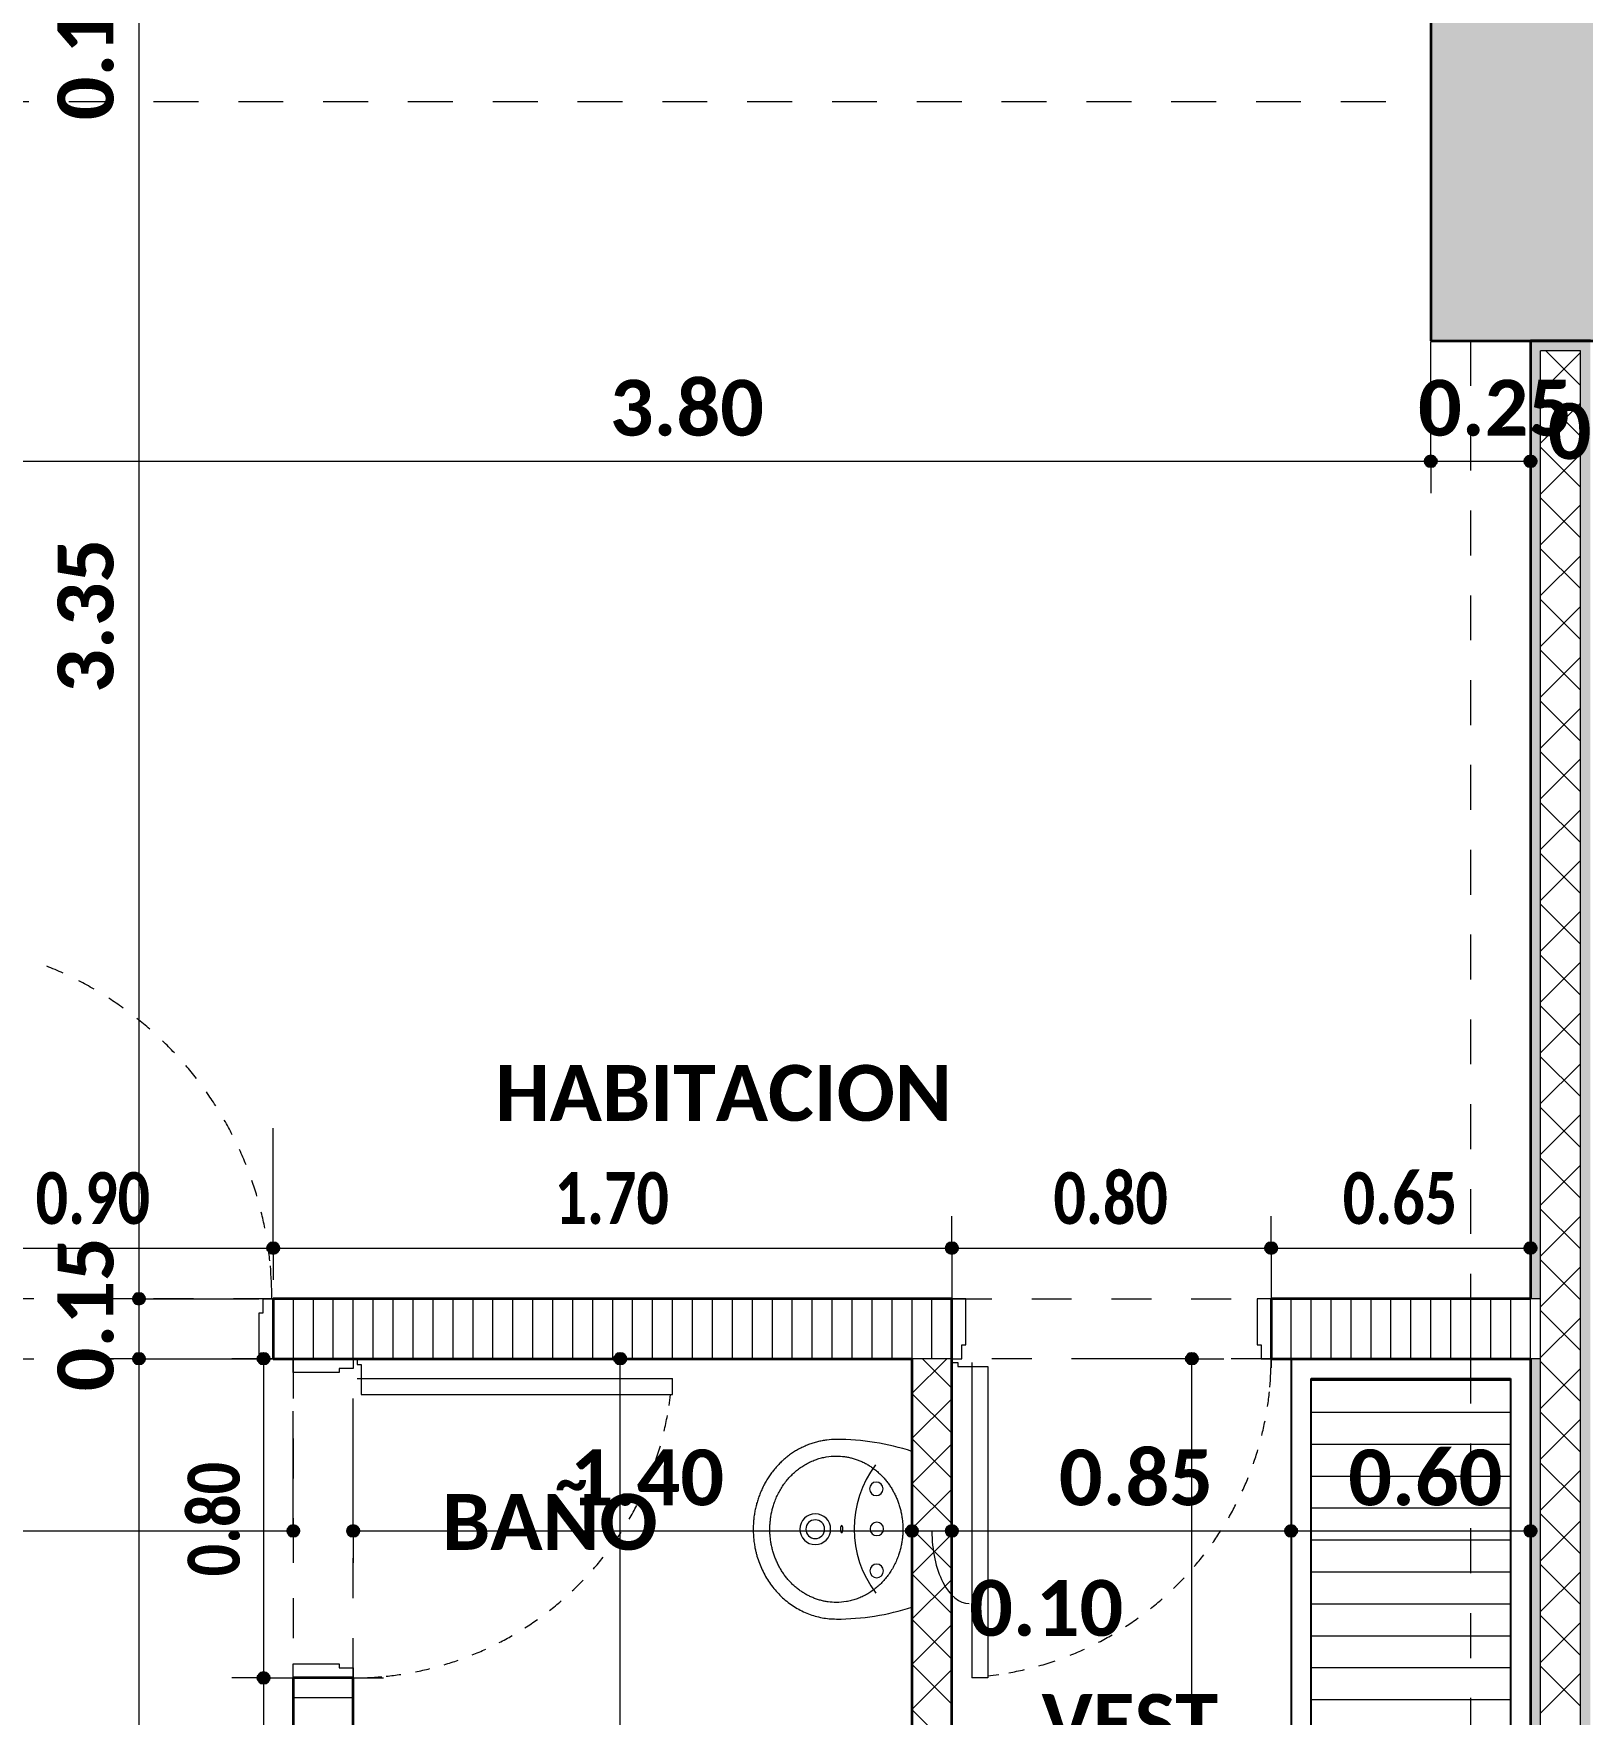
# Model space of a CAD drawing. Header units: metres. Extents: x -144 to 1000, y -717 to 29.
# Drawn here: x 506.879 to 510.76, y -552.716 to -548.505 of the extents above; entities that cross this region are included whole.
import ezdxf

# ---------------------------------------------------------------- set-up
doc = ezdxf.new("R2010")
doc.units = ezdxf.units.M
for name, pattern in [('Basculante', [0.11625, 0.075, -0.04125]), ('basculante modificado', [0.18, 0.1125, -0.0675]), ('Derribado', [0.36, 0.24, -0.12]), ('Trazo', [0.45, 0.225, -0.225])]:
    doc.linetypes.add(name, pattern=pattern)
doc.layers.get('0').update_dxf_attribs({"color": 1})
for name, color, linetype, lineweight in [('A-ANNO-DIMS', 1, 'Continuous', 9), ('A-DETL', 1, 'Continuous', 9), ('A-DETL-GENF', 1, 'Continuous', 9), ('A-DETL-THIN', 1, 'Continuous', 9), ('A-DOOR', 1, 'Continuous', 9), ('A-DOOR-FRAM', 1, 'Continuous', 9), ('A-DOOR-HDLN', 1, 'Trazo', 20), ('A-GENM', 1, 'Continuous', 9), ('A-WALL', 4, 'Continuous', 9), ('G-ANNO-TEXT', 2, 'Continuous', 9), ('P-SANR-FIXT', 1, 'Continuous', 9), ('S-COLS', 7, 'Continuous', 9)]:
    doc.layers.add(name, color=color, linetype=linetype, lineweight=lineweight)
doc.layers.add('A-WALL-PATT', color=7, linetype='Continuous', lineweight=35, true_color=0x9c9c9c)
doc.styles.add('Calibri_B_1', font='calibrib.ttf', dxfattribs={"height": 0.135})
doc.styles.add('Calibri_B_5', font='calibrib.ttf', dxfattribs={"height": 0.66})
doc.styles.add('Calibri_B_7', font='calibrib.ttf', dxfattribs={"width": 0.8, "height": 0.18})

# ---------------------------------------------------------------- blocks, each defined once
blk = doc.blocks.new('I')
at = {"layer": 'A-ANNO-DIMS', "lineweight": 25}
h = blk.add_hatch(color=256, dxfattribs=at)
edge = h.paths.add_edge_path()
edge.add_arc((506.6107, -487.9115), 0.015, 0, 360)
h = blk.add_hatch(color=256, dxfattribs=at)
edge = h.paths.add_edge_path()
edge.add_arc((506.6107, -487.9115), 0.015, 0, 360)
h = blk.add_hatch(color=256, dxfattribs=at)
edge = h.paths.add_edge_path()
edge.add_arc((506.8607, -487.9115), 0.015, 0, 360)
h = blk.add_hatch(color=256, dxfattribs=at)
edge = h.paths.add_edge_path()
edge.add_arc((503.7107, -489.8828), 0.015, 0, 360)
h = blk.add_hatch(color=256, dxfattribs=at)
edge = h.paths.add_edge_path()
edge.add_arc((503.7107, -489.8828), 0.015, 0, 360)
h = blk.add_hatch(color=256, dxfattribs=at)
edge = h.paths.add_edge_path()
edge.add_arc((505.4109, -489.8828), 0.015, 0, 360)
h = blk.add_hatch(color=256, dxfattribs=at)
edge = h.paths.add_edge_path()
edge.add_arc((505.4109, -489.8828), 0.015, 0, 360)
h = blk.add_hatch(color=256, dxfattribs=at)
edge = h.paths.add_edge_path()
edge.add_arc((506.2109, -489.8828), 0.015, 0, 360)
h = blk.add_hatch(color=256, dxfattribs=at)
edge = h.paths.add_edge_path()
edge.add_arc((506.2109, -489.8828), 0.015, 0, 360)
h = blk.add_hatch(color=256, dxfattribs=at)
edge = h.paths.add_edge_path()
edge.add_arc((506.8607, -489.8828), 0.015, 0, 360)
h = blk.add_hatch(color=256, dxfattribs=at)
edge = h.paths.add_edge_path()
edge.add_arc((503.3742, -490.01), 0.015, 0, 360)
h = blk.add_hatch(color=256, dxfattribs=at)
edge = h.paths.add_edge_path()
edge.add_arc((503.3742, -490.01), 0.015, 0, 360)
h = blk.add_hatch(color=256, dxfattribs=at)
edge = h.paths.add_edge_path()
edge.add_arc((503.3742, -490.16), 0.015, 0, 360)
h = blk.add_hatch(color=256, dxfattribs=at)
edge = h.paths.add_edge_path()
edge.add_arc((503.3742, -490.16), 0.015, 0, 360)
h = blk.add_hatch(color=256, dxfattribs=at)
edge = h.paths.add_edge_path()
edge.add_arc((503.6865, -490.16), 0.015, 0, 360)
h = blk.add_hatch(color=256, dxfattribs=at)
edge = h.paths.add_edge_path()
edge.add_arc((504.58, -490.16), 0.015, 0, 360)
h = blk.add_hatch(color=256, dxfattribs=at)
edge = h.paths.add_edge_path()
edge.add_arc((506.0124, -490.16), 0.015, 0, 360)
h = blk.add_hatch(color=256, dxfattribs=at)
edge = h.paths.add_edge_path()
edge.add_arc((503.7609, -490.5916), 0.015, 0, 360)
h = blk.add_hatch(color=256, dxfattribs=at)
edge = h.paths.add_edge_path()
edge.add_arc((503.9109, -490.5916), 0.015, 0, 360)
h = blk.add_hatch(color=256, dxfattribs=at)
edge = h.paths.add_edge_path()
edge.add_arc((505.3109, -490.5916), 0.015, 0, 360)
h = blk.add_hatch(color=256, dxfattribs=at)
edge = h.paths.add_edge_path()
edge.add_arc((505.3109, -490.5916), 0.015, 0, 360)
h = blk.add_hatch(color=256, dxfattribs=at)
edge = h.paths.add_edge_path()
edge.add_arc((505.4109, -490.5916), 0.015, 0, 360)
h = blk.add_hatch(color=256, dxfattribs=at)
edge = h.paths.add_edge_path()
edge.add_arc((505.4109, -490.5916), 0.015, 0, 360)
h = blk.add_hatch(color=256, dxfattribs=at)
edge = h.paths.add_edge_path()
edge.add_arc((506.2609, -490.5916), 0.015, 0, 360)
h = blk.add_hatch(color=256, dxfattribs=at)
edge = h.paths.add_edge_path()
edge.add_arc((506.2609, -490.5916), 0.015, 0, 360)
h = blk.add_hatch(color=256, dxfattribs=at)
edge = h.paths.add_edge_path()
edge.add_arc((506.8609, -490.5916), 0.015, 0, 360)
h = blk.add_hatch(color=256, dxfattribs=at)
edge = h.paths.add_edge_path()
edge.add_arc((503.6865, -490.96), 0.015, 0, 360)
h = blk.add_hatch(color=256, dxfattribs=at)
edge = h.paths.add_edge_path()
edge.add_arc((503.6865, -490.96), 0.015, 0, 360)
at = {"layer": 'A-WALL-PATT', "lineweight": 5, "true_color": 0x747474}
h = blk.add_hatch(color=8, dxfattribs=at)
h.paths.add_polyline_path([(506.8607, -494.06), (506.8857, -494.06), (506.8857, -492.61), (506.8607, -492.61), (506.8607, -493.3839)])
h.paths.add_polyline_path([(506.8857, -492.46), (506.8857, -490.16), (506.8609, -490.16), (506.8609, -492.46), (506.8754, -492.46)])
h.paths.add_polyline_path([(506.8857, -490.01), (506.8857, -487.61), (506.8607, -487.61), (506.8607, -490.01)])
at = {"layer": 'A-WALL-PATT', "true_color": 0x747474}
h = blk.add_hatch(color=8, dxfattribs=at)
h.paths.add_polyline_path([(506.9857, -494.06), (507.0107, -494.06), (507.0107, -491.96), (506.9857, -491.96), (506.9857, -493.3839)])
h.paths.add_polyline_path([(507.0107, -491.81), (507.0107, -487.61), (506.8857, -487.61), (506.8857, -487.635), (506.9857, -487.635), (506.9857, -491.81)])
at = {"layer": 'S-COLS', "true_color": 0x5b5b5b}
h = blk.add_hatch(color=251, dxfattribs=at)
h.paths.add_polyline_path([(498.9107, -506.46), (499.4107, -506.46), (499.4107, -505.56), (498.9107, -505.56), (498.9107, -506.3874)])
h.paths.add_polyline_path([(516.7105, -506.46), (517.2105, -506.46), (517.2105, -505.56), (516.7105, -505.56), (516.7105, -506.4599)])
h.paths.add_polyline_path([(506.7607, -506.4599), (507.1107, -506.4599), (507.1107, -505.5599), (506.6107, -505.5599), (506.6107, -506.4599)])
h.paths.add_polyline_path([(499.1855, -498.7599), (499.4106, -498.7599), (499.4106, -498.06), (498.9106, -498.06), (498.9106, -498.7599)])
h.paths.add_polyline_path([(517.2108, -498.7599), (517.2108, -498.06), (516.8108, -498.06), (516.8108, -498.7599), (517.0242, -498.7599)])
h.paths.add_polyline_path([(504.8107, -498.7599), (504.8103, -498.26), (503.1105, -498.26), (503.1105, -496.11), (504.8108, -496.11), (504.8103, -495.61), (502.8105, -495.6101), (502.8106, -498.7599), (504.8103, -498.7599)])
h.paths.add_polyline_path([(513.4108, -498.7599), (513.4106, -495.6099), (512.9108, -495.61), (512.9108, -498.7599), (513.4107, -498.7599)])
h.paths.add_polyline_path([(507.1107, -498.7599), (507.1107, -497.8599), (506.6107, -497.8599), (506.6107, -498.7599), (506.7617, -498.7599)])
h.paths.add_polyline_path([(506.6108, -496.51), (507.1108, -496.51), (507.1108, -495.61), (506.6108, -495.61), (506.6108, -496.11)])
h.paths.add_polyline_path([(499.1855, -496.31), (499.4105, -496.31), (499.4105, -495.6089), (498.9105, -495.61), (498.9105, -496.31)])
h.paths.add_polyline_path([(517.0864, -496.31), (517.2108, -496.31), (517.2108, -495.6089), (516.8108, -495.6089), (516.8108, -496.31), (517.0364, -496.31)])
h.paths.add_polyline_path([(516.7107, -487.61), (517.2107, -487.61), (517.2107, -486.7102), (516.7107, -486.7102), (516.7107, -486.7314)])
h.paths.add_polyline_path([(506.7617, -487.61), (507.1107, -487.61), (507.1107, -486.71), (506.6107, -486.71), (506.6107, -487.61), (506.6857, -487.61)])
h.paths.add_polyline_path([(499.92, -487.01), (500.0107, -487.01), (500.0107, -486.51), (499.1107, -486.51), (499.1107, -487.01), (499.8386, -487.01)])
at = {"layer": 'A-ANNO-DIMS'}
for p, q in [((503.3742, -486.66), (503.3742, -490.01)), ((506.6107, -487.9115), (506.6107, -487.6115)), ((506.6107, -487.9115), (506.6107, -487.6115)), ((506.8607, -487.9115), (506.8607, -487.6115)), ((502.8107, -487.9115), (506.6107, -487.9115)), ((506.6107, -487.9115), (506.6107, -487.9915)), ((506.6107, -487.9115), (506.8607, -487.9115)), ((506.6107, -487.9115), (506.6107, -487.9915)), ((506.8607, -487.9115), (506.8607, -487.9915)), ((503.7107, -489.8828), (503.7107, -489.5828)), ((503.7107, -489.8828), (503.7107, -489.5828)), ((506.8607, -489.8828), (506.8607, -489.5828)), ((505.4109, -489.8828), (505.4109, -489.8028)), ((505.4109, -489.8828), (505.4109, -489.8028)), ((506.2109, -489.8828), (506.2109, -489.8028)), ((506.2109, -489.8828), (506.2109, -489.8028)), ((502.8107, -489.8828), (503.7107, -489.8828)), ((503.7107, -489.8828), (503.7107, -489.9628)), ((503.7107, -489.8828), (505.4109, -489.8828)), ((503.7107, -489.8828), (503.7107, -489.9628)), ((505.4109, -489.8828), (505.4109, -490.1828)), ((505.4109, -489.8828), (506.2109, -489.8828)), ((505.4109, -489.8828), (505.4109, -490.1828)), ((506.2109, -489.8828), (506.2109, -490.1828)), ((506.2109, -489.8828), (506.8607, -489.8828)), ((506.2109, -489.8828), (506.2109, -490.1828)), ((506.8607, -489.8828), (506.8607, -489.9628)), ((503.3742, -490.01), (503.2942, -490.01)), ((503.3742, -490.01), (503.2942, -490.01)), ((503.3742, -490.01), (503.6742, -490.01)), ((503.3742, -490.01), (503.3742, -490.16)), ((503.3742, -490.01), (503.6742, -490.01)), ((503.3742, -490.16), (503.2942, -490.16)), ((503.3742, -490.16), (503.2942, -490.16)), ((503.3742, -490.16), (503.6742, -490.16)), ((503.3742, -490.16), (503.3742, -492.61)), ((503.3742, -490.16), (503.6742, -490.16)), ((503.6865, -490.16), (503.6065, -490.16)), ((503.6865, -490.16), (503.6865, -490.96)), ((503.6865, -490.16), (503.9865, -490.16)), ((504.58, -490.16), (504.28, -490.16)), ((504.58, -492.46), (504.58, -490.16)), ((504.58, -490.16), (504.66, -490.16)), ((506.0124, -490.16), (505.7124, -490.16)), ((506.0124, -492.46), (506.0124, -490.16)), ((506.0124, -490.16), (506.0924, -490.16)), ((503.7609, -490.5916), (503.7609, -490.2916)), ((503.9109, -490.5916), (503.9109, -490.2916)), ((505.4109, -490.5916), (505.4109, -490.2916)), ((505.4109, -490.5916), (505.4109, -490.2916)), ((506.8609, -490.5916), (506.8609, -490.2916)), ((501.7605, -490.5916), (503.7609, -490.5916)), ((503.7609, -490.5916), (503.7609, -490.6716)), ((503.9109, -490.5916), (505.3109, -490.5916)), ((503.9109, -490.5916), (503.9109, -490.6716)), ((505.3109, -490.5916), (505.3109, -490.6716)), ((505.3109, -490.5916), (505.4109, -490.5916)), ((505.3109, -490.5916), (505.3109, -490.6716)), ((505.4109, -490.5916), (505.4109, -490.6716)), ((505.4109, -490.5916), (506.2609, -490.5916)), ((505.4109, -490.5916), (505.4109, -490.6716)), ((506.2609, -490.5916), (506.2609, -490.6716)), ((506.2609, -490.5916), (506.8609, -490.5916)), ((506.2609, -490.5916), (506.2609, -490.6716)), ((506.8609, -490.5916), (506.8609, -490.6716)), ((503.6865, -490.96), (503.6065, -490.96)), ((503.6865, -490.96), (503.6065, -490.96)), ((503.6865, -490.96), (503.9865, -490.96)), ((503.6865, -490.96), (503.6865, -492.61)), ((503.6865, -490.96), (503.9865, -490.96))]:
    blk.add_line(p, q, dxfattribs=at)
at = {"layer": 'A-ANNO-DIMS', "linetype": 'Derribado'}
for p, q in [((505.3109, -490.5916), (505.3109, -490.2916)), ((505.3109, -490.5916), (505.3109, -490.2916)), ((506.2609, -490.5916), (506.2609, -490.2916)), ((506.2609, -490.5916), (506.2609, -490.2916))]:
    blk.add_line(p, q, dxfattribs=at)
at = {"layer": 'A-ANNO-DIMS', "lineweight": 25}
for centre in [(506.6107, -487.9115), (506.6107, -487.9115), (506.8607, -487.9115), (503.7107, -489.8828), (503.7107, -489.8828), (505.4109, -489.8828), (505.4109, -489.8828), (506.2109, -489.8828), (506.2109, -489.8828), (506.8607, -489.8828), (503.3742, -490.01), (503.3742, -490.01), (503.3742, -490.16), (503.3742, -490.16), (503.6865, -490.16), (504.58, -490.16), (506.0124, -490.16), (503.7609, -490.5916), (503.9109, -490.5916), (505.3109, -490.5916), (505.3109, -490.5916), (505.4109, -490.5916), (505.4109, -490.5916), (506.2609, -490.5916), (506.2609, -490.5916), (506.8609, -490.5916), (503.6865, -490.96), (503.6865, -490.96)]:
    blk.add_circle(centre, 0.015, dxfattribs=at)
at = {"layer": 'A-ANNO-DIMS'}
blk.add_ellipse((505.4544, -490.5916), major_axis=(0, 0.1818), ratio=0.514053, start_param=1.570796, end_param=3.141593, dxfattribs=at)
at = {"layer": 'A-DETL', "color": 7, "linetype": 'basculante modificado'}
for p, q in [((500.0107, -487.01), (506.598, -487.01)), ((506.7107, -487.61), (506.7107, -495.6089))]:
    blk.add_line(p, q, dxfattribs=at)
at = {"layer": 'A-DETL-GENF', "linetype": 'Basculante'}
for p, q in [((503.7107, -490.01), (502.8107, -490.01)), ((503.7107, -490.16), (503.7107, -490.01)), ((505.4109, -490.16), (505.4109, -490.01)), ((505.4109, -490.01), (506.2109, -490.01)), ((506.2109, -490.01), (506.2109, -490.16)), ((502.8107, -490.16), (503.7107, -490.16)), ((503.9109, -490.16), (503.7609, -490.16)), ((503.7609, -490.16), (503.7609, -490.96)), ((503.9109, -490.96), (503.9109, -490.16)), ((506.2109, -490.16), (505.4109, -490.16)), ((503.7609, -490.96), (503.9109, -490.96))]:
    blk.add_line(p, q, dxfattribs=at)
at = {"layer": 'A-DETL-GENF', "color": 251, "true_color": 0x535353}
for p, q in [((506.3109, -490.2141), (506.8109, -490.2141)), ((506.3109, -490.2941), (506.8109, -490.2941)), ((506.3109, -490.3741), (506.8109, -490.3741)), ((506.3109, -490.4541), (506.8109, -490.4541)), ((506.3109, -490.5341), (506.8109, -490.5341)), ((506.3109, -490.6141), (506.8109, -490.6141)), ((506.3109, -490.6941), (506.8109, -490.6941)), ((506.3109, -490.7741), (506.8109, -490.7741)), ((506.3109, -490.8541), (506.8109, -490.8541)), ((506.3109, -490.9341), (506.8109, -490.9341)), ((506.3109, -491.0141), (506.8109, -491.0141))]:
    blk.add_line(p, q, dxfattribs=at)
at = {"layer": 'A-DETL-THIN'}
for p, q in [((506.8109, -490.21), (506.3109, -490.21)), ((506.3109, -490.21), (506.3109, -492.41)), ((506.8109, -492.41), (506.8109, -490.21))]:
    blk.add_line(p, q, dxfattribs=at)
at = {"layer": 'A-DOOR'}
for p, q in [((505.4109, -490.16), (505.4109, -490.01)), ((503.9109, -490.16), (503.7609, -490.16))]:
    blk.add_line(p, q, dxfattribs=at)
at = {"layer": 'A-DOOR', "lineweight": 15}
for p, q in [((503.9209, -490.16), (503.9209, -490.175)), ((503.9209, -490.175), (503.9309, -490.175)), ((503.9309, -490.175), (503.9309, -490.25)), ((505.4109, -490.17), (505.4259, -490.17)), ((505.4259, -490.17), (505.4259, -490.18)), ((505.4259, -490.18), (505.5009, -490.18)), ((505.4609, -490.17), (505.4609, -490.96)), ((505.5009, -490.18), (505.5009, -490.96)), ((503.9209, -490.21), (504.7109, -490.21)), ((504.7109, -490.25), (504.7109, -490.21)), ((503.9309, -490.25), (504.7109, -490.25)), ((505.5009, -490.96), (505.4609, -490.96))]:
    blk.add_line(p, q, dxfattribs=at)
at = {"layer": 'A-DOOR'}
for centre, radius, start, end in [((502.8122, -490.0079), 0.8947, 65.4451, 68.2717), ((502.8122, -490.0079), 0.8947, 59.8378, 62.634), ((502.8122, -490.0079), 0.8947, 54.2878, 57.0559), ((502.8122, -490.0079), 0.8947, 48.7903, 51.5328), ((502.8122, -490.0079), 0.8947, 43.3395, 46.0594), ((502.8122, -490.0079), 0.8947, 37.9295, 40.6298), ((502.8122, -490.0079), 0.8947, 32.5538, 35.2378), ((502.8122, -490.0079), 0.8947, 27.2056, 29.8767), ((502.8122, -490.0079), 0.8947, 21.8777, 24.5395), ((502.8122, -490.0079), 0.8947, 16.5629, 19.2191), ((502.8122, -490.0079), 0.8947, 11.2538, 13.9081), ((502.8122, -490.0079), 0.8947, 5.9429, 8.5991), ((502.8122, -490.0079), 0.8947, 0, 5.1398), ((505.4109, -490.16), 0.8, 354.8602, 0), ((503.9109, -490.16), 0.8, 351.55, 353.5406), ((505.4109, -490.16), 0.8, 351.4009, 354.0571), ((503.9109, -490.16), 0.8, 346.8489, 349.7418), ((503.9109, -490.16), 0.8, 346.8489, 349.7418), ((505.4109, -490.16), 0.8, 346.0919, 348.7462), ((503.9109, -490.16), 0.8, 341.1143, 344.1684), ((505.4109, -490.16), 0.8, 340.7809, 343.4371), ((503.9109, -490.16), 0.8, 335.4451, 338.2717), ((505.4109, -490.16), 0.8, 335.4605, 338.1223), ((503.9109, -490.16), 0.8, 329.8378, 332.634), ((505.4109, -490.16), 0.8, 330.1233, 332.7944), ((503.9109, -490.16), 0.8, 324.2878, 327.0559), ((505.4109, -490.16), 0.8, 324.7622, 327.4462), ((503.9109, -490.16), 0.8, 318.7903, 321.5328), ((505.4109, -490.16), 0.8, 319.3702, 322.0705), ((503.9109, -490.16), 0.8, 313.3395, 316.0594), ((505.4109, -490.16), 0.8, 313.9406, 316.6605), ((503.9109, -490.16), 0.8, 307.9295, 310.6298), ((505.4109, -490.16), 0.8, 308.4672, 311.2097), ((503.9109, -490.16), 0.8, 302.5538, 305.2378), ((505.4109, -490.16), 0.8, 302.9441, 305.7122), ((503.9109, -490.16), 0.8, 297.2056, 299.8767), ((505.4109, -490.16), 0.8, 297.366, 300.1622), ((503.9109, -490.16), 0.8, 291.8777, 294.5395), ((505.4109, -490.16), 0.8, 291.7283, 294.5549), ((503.9109, -490.16), 0.8, 281.2538, 283.9081), ((503.9109, -490.16), 0.8, 286.5629, 289.2191), ((505.4109, -490.16), 0.8, 280.2582, 283.1511), ((505.4109, -490.16), 0.8, 280.2582, 283.1511), ((505.4109, -490.16), 0.8, 285.8316, 288.8857), ((503.9109, -490.16), 0.8, 270, 275.1398), ((503.9109, -490.16), 0.8, 275.9429, 278.5991), ((505.4109, -490.16), 0.8, 276.4594, 278.45)]:
    blk.add_arc(centre, radius, start, end, dxfattribs=at)
at = {"layer": 'A-DOOR-FRAM'}
for p, q in [((503.6857, -490.01), (503.7107, -490.01)), ((503.6857, -490.045), (503.6857, -490.01)), ((505.4459, -490.01), (505.4109, -490.01)), ((505.4459, -490.125), (505.4459, -490.01)), ((506.2109, -490.01), (506.1759, -490.01)), ((506.1759, -490.01), (506.1759, -490.125)), ((503.6757, -490.045), (503.6857, -490.045)), ((503.6757, -490.16), (503.6757, -490.045)), ((505.4359, -490.16), (505.4359, -490.125)), ((505.4359, -490.125), (505.4459, -490.125)), ((506.1759, -490.125), (506.1859, -490.125)), ((506.1859, -490.125), (506.1859, -490.16)), ((503.7107, -490.16), (503.6757, -490.16)), ((503.7609, -490.195), (503.7609, -490.16)), ((503.8759, -490.185), (503.8759, -490.195)), ((503.9109, -490.185), (503.8759, -490.185)), ((503.9109, -490.16), (503.9109, -490.185)), ((505.4109, -490.16), (505.4359, -490.16)), ((506.1859, -490.16), (506.2109, -490.16)), ((503.8759, -490.195), (503.7609, -490.195)), ((503.7609, -490.925), (503.8759, -490.925)), ((503.7609, -490.96), (503.7609, -490.925)), ((503.8759, -490.925), (503.8759, -490.935)), ((503.8759, -490.935), (503.9109, -490.935)), ((503.9109, -490.935), (503.9109, -490.96))]:
    blk.add_line(p, q, dxfattribs=at)
at = {"layer": 'A-DOOR-HDLN'}
for p, q in [((503.7107, -490.16), (503.7107, -490.01)), ((506.2109, -490.01), (506.2109, -490.16)), ((503.7609, -490.96), (503.9109, -490.96))]:
    blk.add_line(p, q, dxfattribs=at)
at = {"layer": 'A-GENM', "lineweight": 25}
for p, q in [((506.8609, -490.16), (506.2609, -490.16)), ((506.2609, -490.16), (506.2609, -492.46)), ((506.8609, -492.46), (506.8609, -490.16)), ((506.3109, -490.21), (506.8109, -490.21)), ((506.3109, -492.41), (506.3109, -490.21)), ((506.8109, -490.21), (506.8109, -492.41))]:
    blk.add_line(p, q, dxfattribs=at)
at = {"layer": 'A-WALL', "lineweight": 35}
for p, q in [((506.8607, -487.61), (506.8607, -490.01)), ((507.0107, -487.61), (506.8607, -487.61)), ((505.4109, -490.01), (503.7107, -490.01)), ((503.7107, -490.01), (503.7107, -490.16)), ((505.4109, -492.46), (505.4109, -490.01)), ((506.8607, -490.01), (506.2109, -490.01)), ((506.2109, -490.01), (506.2109, -490.16)), ((503.7107, -490.16), (505.3109, -490.16)), ((505.3109, -490.16), (505.3109, -492.46)), ((506.2109, -490.16), (506.8607, -490.16)), ((506.8607, -490.16), (506.8607, -492.46)), ((503.7609, -490.96), (503.7609, -492.46)), ((503.9109, -490.96), (503.7609, -490.96)), ((503.9109, -492.46), (503.9109, -490.96))]:
    blk.add_line(p, q, dxfattribs=at)
at = {"layer": 'A-WALL'}
for p, q in [((506.8857, -494.085), (506.8857, -487.635)), ((506.9857, -487.635), (506.8857, -487.635)), ((506.9857, -494.085), (506.9857, -487.635)), ((506.8857, -490.01), (506.8607, -490.01)), ((505.4109, -490.16), (505.3109, -490.16)), ((506.8857, -490.16), (506.8607, -490.16))]:
    blk.add_line(p, q, dxfattribs=at)
at = {"layer": 'A-WALL-PATT', "color": 1, "lineweight": 5, "true_color": 0xff0000}
for p, q in [((506.8857, -487.739), (506.9857, -487.639)), ((506.9857, -487.7214), (506.8992, -487.635)), ((506.9857, -487.8487), (506.8857, -487.7487)), ((506.8857, -487.8663), (506.9857, -487.7663)), ((506.9857, -487.976), (506.8857, -487.876)), ((506.8857, -487.9936), (506.9857, -487.8936)), ((506.9857, -488.1033), (506.8857, -488.0033)), ((506.8857, -488.1209), (506.9857, -488.0209)), ((506.9857, -488.2306), (506.8857, -488.1306)), ((506.8857, -488.2481), (506.9857, -488.1481)), ((506.9857, -488.3578), (506.8857, -488.2578)), ((506.8857, -488.3754), (506.9857, -488.2754)), ((506.9857, -488.4851), (506.8857, -488.3851)), ((506.8857, -488.5027), (506.9857, -488.4027)), ((506.9857, -488.6124), (506.8857, -488.5124)), ((506.8857, -488.63), (506.9857, -488.53)), ((506.9857, -488.7397), (506.8857, -488.6397)), ((506.8857, -488.7573), (506.9857, -488.6573)), ((506.9857, -488.867), (506.8857, -488.767)), ((506.8857, -488.8845), (506.9857, -488.7845)), ((506.9857, -488.9942), (506.8857, -488.8942)), ((506.8857, -489.0118), (506.9857, -488.9118)), ((506.9857, -489.1215), (506.8857, -489.0215)), ((506.8857, -489.1391), (506.9857, -489.0391)), ((506.9857, -489.2488), (506.8857, -489.1488)), ((506.8857, -489.2664), (506.9857, -489.1664)), ((506.9857, -489.3761), (506.8857, -489.2761)), ((506.8857, -489.3937), (506.9857, -489.2937)), ((506.9857, -489.5034), (506.8857, -489.4034)), ((506.8857, -489.5209), (506.9857, -489.4209)), ((506.9857, -489.6306), (506.8857, -489.5306)), ((506.8857, -489.6482), (506.9857, -489.5482)), ((506.9857, -489.7579), (506.8857, -489.6579)), ((506.8857, -489.7755), (506.9857, -489.6755)), ((506.9857, -489.8852), (506.8857, -489.7852)), ((506.8857, -489.9028), (506.9857, -489.8028)), ((506.9857, -490.0125), (506.8857, -489.9125)), ((506.8857, -490.0301), (506.9857, -489.9301)), ((506.9857, -490.1397), (506.8857, -490.0397)), ((506.8857, -490.1573), (506.9857, -490.0573)), ((506.9857, -490.267), (506.8857, -490.167)), ((506.8857, -490.2846), (506.9857, -490.1846)), ((506.9857, -490.3943), (506.8857, -490.2943)), ((506.8857, -490.4119), (506.9857, -490.3119)), ((506.9857, -490.5216), (506.8857, -490.4216)), ((506.8857, -490.5392), (506.9857, -490.4392)), ((506.9857, -490.6489), (506.8857, -490.5489)), ((506.8857, -490.6665), (506.9857, -490.5665)), ((506.9857, -490.7761), (506.8857, -490.6761)), ((506.8857, -490.7937), (506.9857, -490.6937)), ((506.9857, -490.9034), (506.8857, -490.8034)), ((506.8857, -490.921), (506.9857, -490.821)), ((506.9857, -491.0307), (506.8857, -490.9307)), ((506.8857, -491.0483), (506.9857, -490.9483))]:
    blk.add_line(p, q, dxfattribs=at)
at = {"layer": 'A-WALL-PATT', "color": 8, "lineweight": 5, "true_color": 0x727272}
for p, q in [((503.7603, -490.01), (503.7603, -490.16)), ((503.8103, -490.01), (503.8103, -490.16)), ((503.8603, -490.01), (503.8603, -490.16)), ((503.9103, -490.01), (503.9103, -490.16)), ((503.9603, -490.01), (503.9603, -490.16)), ((504.0103, -490.01), (504.0103, -490.16)), ((504.0603, -490.01), (504.0603, -490.16)), ((504.1103, -490.01), (504.1103, -490.16)), ((504.1603, -490.01), (504.1603, -490.16)), ((504.2103, -490.01), (504.2103, -490.16)), ((504.2603, -490.01), (504.2603, -490.16)), ((504.3103, -490.01), (504.3103, -490.16)), ((504.3603, -490.01), (504.3603, -490.16)), ((504.4103, -490.01), (504.4103, -490.16)), ((504.4603, -490.01), (504.4603, -490.16)), ((504.5103, -490.01), (504.5103, -490.16)), ((504.5603, -490.01), (504.5603, -490.16)), ((504.6103, -490.01), (504.6103, -490.16)), ((504.6603, -490.01), (504.6603, -490.16)), ((504.7103, -490.01), (504.7103, -490.16)), ((504.7603, -490.01), (504.7603, -490.16)), ((504.8103, -490.01), (504.8103, -490.16)), ((504.8603, -490.01), (504.8603, -490.16)), ((504.9103, -490.01), (504.9103, -490.16)), ((504.9603, -490.01), (504.9603, -490.16)), ((505.0103, -490.01), (505.0103, -490.16)), ((505.0603, -490.01), (505.0603, -490.16)), ((505.1103, -490.01), (505.1103, -490.16)), ((505.1603, -490.01), (505.1603, -490.16)), ((505.2103, -490.01), (505.2103, -490.16)), ((505.2603, -490.01), (505.2603, -490.16)), ((505.3103, -490.01), (505.3103, -490.16)), ((505.3603, -490.01), (505.3603, -490.16)), ((505.4103, -490.01), (505.4103, -490.16)), ((506.2603, -490.01), (506.2603, -490.16)), ((506.3103, -490.01), (506.3103, -490.16)), ((506.3603, -490.01), (506.3603, -490.16)), ((506.4103, -490.01), (506.4103, -490.16)), ((506.4603, -490.01), (506.4603, -490.16)), ((506.5103, -490.01), (506.5103, -490.16)), ((506.5603, -490.01), (506.5603, -490.16)), ((506.6103, -490.01), (506.6103, -490.16)), ((506.6603, -490.01), (506.6603, -490.16)), ((506.7103, -490.01), (506.7103, -490.16)), ((506.7603, -490.01), (506.7603, -490.16)), ((506.8103, -490.01), (506.8103, -490.16)), ((506.8603, -490.01), (506.8603, -490.16)), ((503.9109, -490.9601), (503.7609, -490.9601)), ((503.9109, -491.0101), (503.7609, -491.0101))]:
    blk.add_line(p, q, dxfattribs=at)
at = {"layer": 'A-WALL-PATT', "color": 8, "lineweight": 5, "true_color": 0x747474}
for p, q in [((505.3109, -490.2472), (505.3982, -490.16)), ((505.4109, -490.2337), (505.3372, -490.16)), ((505.4109, -490.3469), (505.3109, -490.2469)), ((505.3109, -490.3603), (505.4109, -490.2603)), ((505.4109, -490.46), (505.3109, -490.36)), ((505.3109, -490.4735), (505.4109, -490.3735)), ((505.4109, -490.5732), (505.3109, -490.4732)), ((505.3109, -490.5866), (505.4109, -490.4866)), ((505.4109, -490.6863), (505.3109, -490.5863)), ((505.3109, -490.6997), (505.4109, -490.5997)), ((505.4109, -490.7994), (505.3109, -490.6994)), ((505.3109, -490.8129), (505.4109, -490.7129)), ((505.4109, -490.9126), (505.3109, -490.8126)), ((505.3109, -490.926), (505.4109, -490.826)), ((505.4109, -491.0257), (505.3109, -490.9257)), ((505.3109, -491.0391), (505.4109, -490.9391)), ((505.4109, -491.1388), (505.3109, -491.0388))]:
    blk.add_line(p, q, dxfattribs=at)
at = {"layer": 'P-SANR-FIXT'}
for centre, radius, start, end in [((505.1213, -490.9765), 0.6142, 72.0171, 89.9829), ((505.4325, -490.5858), 0.2666, 143.0879, 217.323), ((505.2215, -490.4861), 0.017, 90, 270), ((505.2215, -490.4861), 0.017, 270, 90), ((505.0686, -490.5873), 0.0386, 90, 270), ((505.0686, -490.5873), 0.0235, 90, 270), ((505.0686, -490.5873), 0.0386, 270, 90), ((505.0686, -490.5873), 0.0235, 270, 90), ((505.2229, -490.5866), 0.0168, 0, 180), ((505.2229, -490.5866), 0.0168, 180, 0), ((505.2225, -490.6917), 0.017, 90, 270), ((505.2225, -490.6917), 0.017, 270, 90), ((505.1213, -490.1982), 0.6142, 270.0171, 287.9829)]:
    blk.add_arc(centre, radius, start, end, dxfattribs=at)
for major_axis in [(0, -0.00908), (0, 0.00908)]:
    blk.add_ellipse((505.1348, -490.5868), major_axis=major_axis, ratio=0.332108, start_param=3.141593, end_param=6.283185, dxfattribs=at)
for points, knots in [([(505.1215, -490.3623), (505.1134, -490.3624), (505.1014, -490.3631), (505.0858, -490.3656), (505.0743, -490.3681), (505.0628, -490.3713), (505.0515, -490.3753), (505.0404, -490.38), (505.0296, -490.3852), (505.0192, -490.3911), (505.0091, -490.3977), (504.9993, -490.4049), (504.99, -490.4126), (504.9812, -490.4208), (504.9728, -490.4296), (504.9648, -490.4389), (504.9574, -490.4485), (504.9505, -490.4586), (504.9441, -490.4691), (504.9383, -490.48), (504.9331, -490.491), (504.9285, -490.5024), (504.9244, -490.5141), (504.9209, -490.5261), (504.9181, -490.5381), (504.9159, -490.5502), (504.9143, -490.5626), (504.9134, -490.575), (504.9131, -490.5873), (504.9134, -490.5997), (504.9143, -490.6121), (504.9159, -490.6245), (504.9179, -490.6356), (504.9202, -490.6456), (504.9234, -490.6576), (504.9283, -490.6724), (504.9355, -490.6893), (504.944, -490.7057), (504.9538, -490.7213), (504.9647, -490.7359), (504.9768, -490.7497), (504.9899, -490.7622), (505.0041, -490.7735), (505.0192, -490.7837), (505.0349, -490.7923), (505.0514, -490.7995), (505.0685, -490.8052), (505.0858, -490.8093), (505.1034, -490.8117), (505.1154, -490.8123), (505.1215, -490.8123)], [0, 0, 0, 0, 0.035714, 0.053571, 0.071429, 0.089286, 0.107143, 0.125, 0.142857, 0.160714, 0.178571, 0.196429, 0.214286, 0.232143, 0.25, 0.267857, 0.285714, 0.303571, 0.321429, 0.339286, 0.357143, 0.375, 0.392857, 0.410714, 0.428571, 0.446429, 0.464286, 0.482143, 0.5, 0.517857, 0.535714, 0.553571, 0.571429, 0.584821, 0.598214, 0.625, 0.651786, 0.678571, 0.705357, 0.732143, 0.758929, 0.785714, 0.8125, 0.839286, 0.866071, 0.892857, 0.919643, 0.946429, 0.973214, 1, 1, 1, 1]), ([(505.1215, -490.7707), (505.1147, -490.7707), (505.1046, -490.77), (505.0913, -490.7678), (505.0816, -490.7655), (505.0719, -490.7625), (505.0624, -490.7589), (505.053, -490.7546), (505.044, -490.7498), (505.0353, -490.7444), (505.0268, -490.7383), (505.0186, -490.7317), (505.0109, -490.7247), (505.0036, -490.7171), (504.9967, -490.709), (504.9902, -490.7004), (504.9843, -490.6916), (504.9788, -490.6823), (504.9739, -490.6726), (504.9694, -490.6626), (504.9656, -490.6524), (504.9623, -490.642), (504.9596, -490.6312), (504.9575, -490.6204), (504.956, -490.6095), (504.9551, -490.5985), (504.9548, -490.5873), (504.9551, -490.5762), (504.956, -490.5652), (504.9575, -490.5543), (504.9596, -490.5434), (504.9623, -490.5327), (504.9658, -490.5214), (504.9704, -490.5096), (504.9762, -490.4972), (504.9828, -490.4854), (504.9901, -490.4742), (504.9983, -490.4636), (505.0072, -490.4537), (505.0166, -490.4447), (505.0267, -490.4363), (505.0374, -490.4288), (505.0484, -490.4224), (505.06, -490.4168), (505.0719, -490.4121), (505.084, -490.4085), (505.1004, -490.4051), (505.113, -490.404), (505.1215, -490.404)], [0, 0, 0, 0, 0.038462, 0.057692, 0.076923, 0.096154, 0.115385, 0.134615, 0.153846, 0.173077, 0.192308, 0.211538, 0.230769, 0.25, 0.269231, 0.288462, 0.307692, 0.326923, 0.346154, 0.365385, 0.384615, 0.403846, 0.423077, 0.442308, 0.461538, 0.480769, 0.5, 0.519231, 0.538462, 0.557692, 0.576923, 0.596154, 0.615385, 0.639423, 0.663462, 0.6875, 0.711538, 0.735577, 0.759615, 0.783654, 0.807692, 0.831731, 0.855769, 0.879808, 0.903846, 0.927885, 0.951923, 1, 1, 1, 1]), ([(505.1215, -490.404), (505.1283, -490.404), (505.1385, -490.4047), (505.1517, -490.4069), (505.1614, -490.4092), (505.1711, -490.4122), (505.1806, -490.4158), (505.19, -490.4201), (505.199, -490.4249), (505.2077, -490.4303), (505.2162, -490.4364), (505.2244, -490.443), (505.2321, -490.45), (505.2394, -490.4576), (505.2463, -490.4657), (505.2528, -490.4743), (505.2588, -490.4831), (505.2642, -490.4924), (505.2692, -490.5021), (505.2736, -490.5121), (505.2774, -490.5223), (505.2807, -490.5327), (505.2834, -490.5434), (505.2855, -490.5543), (505.2871, -490.5652), (505.288, -490.5762), (505.2883, -490.5873), (505.288, -490.5985), (505.2871, -490.6095), (505.2855, -490.6204), (505.2834, -490.6312), (505.2807, -490.642), (505.2772, -490.6533), (505.2726, -490.6651), (505.2668, -490.6775), (505.2602, -490.6893), (505.2529, -490.7005), (505.2447, -490.7111), (505.2358, -490.721), (505.2264, -490.73), (505.2163, -490.7384), (505.2056, -490.7458), (505.1946, -490.7523), (505.183, -490.7579), (505.1711, -490.7626), (505.159, -490.7662), (505.1427, -490.7696), (505.1301, -490.7706), (505.1215, -490.7707)], [0, 0, 0, 0, 0.038462, 0.057692, 0.076923, 0.096154, 0.115385, 0.134615, 0.153846, 0.173077, 0.192308, 0.211538, 0.230769, 0.25, 0.269231, 0.288462, 0.307692, 0.326923, 0.346154, 0.365385, 0.384615, 0.403846, 0.423077, 0.442308, 0.461538, 0.480769, 0.5, 0.519231, 0.538462, 0.557692, 0.576923, 0.596154, 0.615385, 0.639423, 0.663462, 0.6875, 0.711538, 0.735577, 0.759615, 0.783654, 0.807692, 0.831731, 0.855769, 0.879808, 0.903846, 0.927885, 0.951923, 1, 1, 1, 1])]:
    blk.add_open_spline(points, degree=3, knots=knots, dxfattribs=at)
at = {"layer": 'S-COLS', "lineweight": 35}
for p, q in [((506.6107, -486.71), (506.6107, -487.61)), ((506.6107, -487.61), (507.1107, -487.61))]:
    blk.add_line(p, q, dxfattribs=at)
at = {"layer": 'A-ANNO-DIMS', "attachment_point": 1, "rotation": 90, "line_spacing_factor": 1.158048}
for s, insert, char_height, width, style in [('0.15', (503.1701, -487.0571), 0.14, 0.376134, 'Calibri_B_5'), ('3.35', (503.1701, -488.4917), 0.14, 0.376134, 'Calibri_B_5'), ('0.15', (503.1701, -490.2417), 0.14, 0.376134, 'Calibri_B_5'), ('0.80', (503.4963, -490.7055), 0.13, 0.349267, 'Calibri_B_7')]:
    blk.add_mtext(s, dxfattribs=dict(at, insert=insert, char_height=char_height, width=width, style=style))
at = {"layer": 'A-ANNO-DIMS', "attachment_point": 1, "line_spacing_factor": 1.158048}
for s, insert, char_height, width, style in [('3.80', (504.554, -487.7074), 0.14, 0.376134, 'Calibri_B_5'), ('0.25', (506.579, -487.7074), 0.14, 0.376134, 'Calibri_B_5'), ('0.10', (506.904, -487.7659), 0.14, 0.376134, 'Calibri_B_5'), ('0.90', (503.1152, -489.6926), 0.13, 0.349267, 'Calibri_B_7'), ('1.70', (504.4153, -489.6926), 0.13, 0.349267, 'Calibri_B_7'), ('0.80', (505.6654, -489.6926), 0.13, 0.349267, 'Calibri_B_7'), ('0.65', (506.3903, -489.6926), 0.13, 0.349267, 'Calibri_B_7'), ('1.40', (504.4542, -490.3875), 0.14, 0.376134, 'Calibri_B_5'), ('0.85', (505.6792, -490.3875), 0.14, 0.376134, 'Calibri_B_5'), ('0.60', (506.4042, -490.3875), 0.14, 0.376134, 'Calibri_B_5'), ('0.10', (505.4544, -490.7145), 0.14, 0.376134, 'Calibri_B_5')]:
    blk.add_mtext(s, dxfattribs=dict(at, insert=insert, char_height=char_height, width=width, style=style))
at = {"layer": 'G-ANNO-TEXT', "style": 'Calibri_B_1'}
for s, p in [('HABITACION', (504.267, -489.5642)), ('BAÑO', (504.1335, -490.639)), ('VEST.', (505.6359, -491.1405))]:
    blk.add_text(s, height=0.14, dxfattribs=at).set_placement(p)

msp = doc.modelspace()

# ---------------------------------------------------------------- block references
at = {"color": 3}
msp.add_blockref('I', (3.7693, -61.665), dxfattribs=at)

doc.saveas('drawing.dxf')
